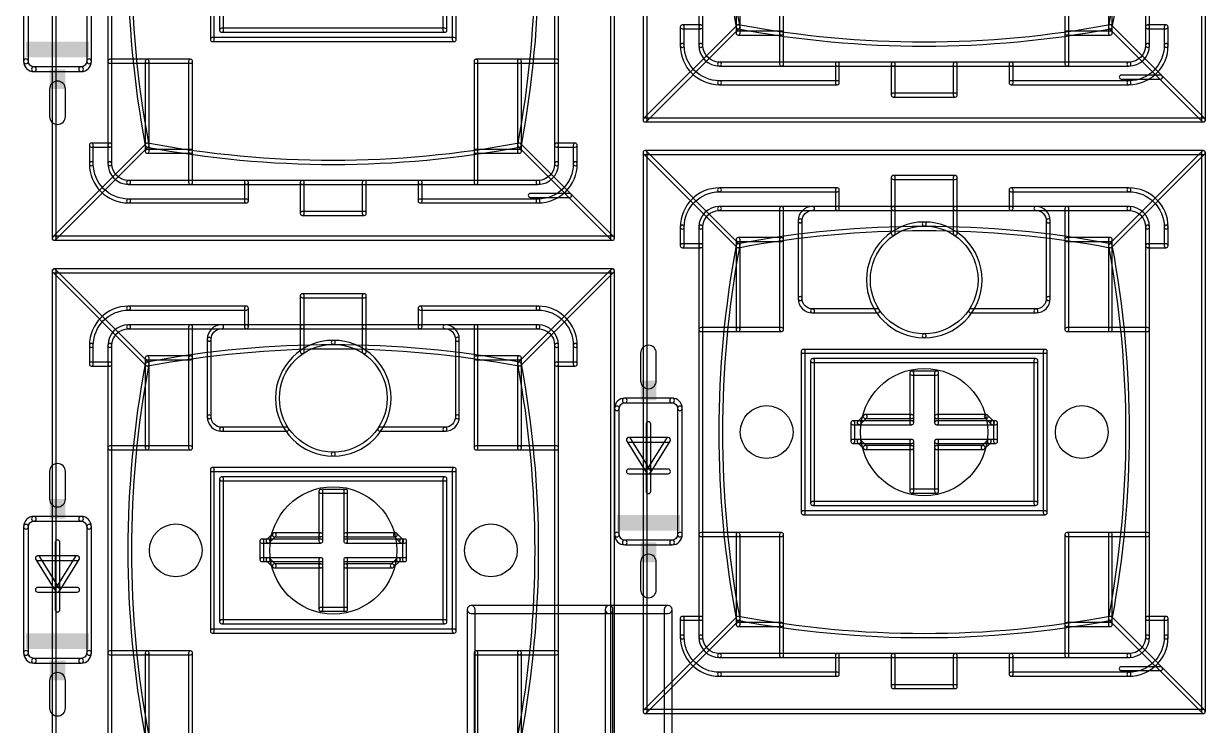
# Model space of a CAD drawing. Extents: x 0 to 160, y 0 to 100.
# Drawn here: x 31.93 to 70.02, y 51.51 to 74.11 of the extents above; entities that cross this region are included whole.
import ezdxf

# ---------------------------------------------------------------- set-up
doc = ezdxf.new("R2010")
doc.units = 0
for name, color, linetype in [('20', 7, 'CONTINUOUS'), ('21', 253, 'CONTINUOUS'), ('51', 253, 'CONTINUOUS')]:
    doc.layers.add(name, color=color, linetype=linetype)

# ---------------------------------------------------------------- blocks, each defined once
blk = doc.blocks.new('RECT')
blk.add_solid([(-0.5, -0.5), (0.5, -0.5), (-0.5, 0.5), (0.5, 0.5)])

msp = doc.modelspace()

# ---------------------------------------------------------------- linework, layer by layer
at = {"layer": '20'}
for centre, radius in [((60.96, 60.96), 2.05), ((55.88, 60.96), 0.85), ((66.04, 60.96), 0.85), ((41.91, 57.15), 2.05), ((36.83, 57.15), 0.85), ((46.99, 57.15), 0.85)]:
    msp.add_circle(centre, radius, dxfattribs=at)
at = {"layer": '21'}
for points in [[(52.0235, 71.01), (52.0235, 89.01, 1), (51.8965, 89.01), (51.8965, 71.01, 1)], [(69.8965, 89.01), (69.8965, 71.01, 1), (70.0235, 71.01), (70.0235, 89.01, 1)], [(53.8235, 74.01), (53.8235, 86.01, 1), (53.6965, 86.01), (53.6965, 74.01, 1)], [(68.0965, 86.01), (68.0965, 74.01, 1), (68.2235, 74.01), (68.2235, 86.01, 1)], [(32.9735, 67.2), (32.9735, 85.2, 1), (32.8465, 85.2), (32.8465, 67.2, 1)], [(50.8465, 85.2), (50.8465, 67.2, 1), (50.9735, 67.2), (50.9735, 85.2, 1)], [(34.7735, 70.2), (34.7735, 82.2, 1), (34.6465, 82.2), (34.6465, 70.2, 1)], [(49.0465, 82.2), (49.0465, 70.2, 1), (49.1735, 70.2), (49.1735, 82.2, 1)], [(38.0735, 73.6), (38.0735, 78.8, 1), (37.9465, 78.8), (37.9465, 73.6, 1)], [(45.7465, 78.8), (45.7465, 73.6, 1), (45.8735, 73.6), (45.8735, 78.8, 1)], [(38.3735, 73.9), (38.3735, 78.5, 1), (38.2465, 78.5), (38.2465, 73.9, 1)], [(45.4465, 78.5), (45.4465, 73.9, 1), (45.5735, 73.9), (45.5735, 78.5, 1)], [(32.0802, 72.898), (32.0802, 76.962, 1), (31.9278, 76.962), (31.9278, 72.898, 1)], [(34.1122, 72.898), (34.1122, 76.962, 1), (33.9598, 76.962), (33.9598, 72.898, 1)], [(54.8965, 76.71), (54.8965, 73.81, 1), (55.0235, 73.81), (55.0235, 76.71, 1)], [(56.2965, 76.71), (56.2965, 73.81, 1), (56.4235, 73.81), (56.4235, 76.71, 1)], [(65.4965, 76.71), (65.4965, 73.81, 1), (65.6235, 73.81), (65.6235, 76.71, 1)], [(66.8965, 76.71), (66.8965, 73.81, 1), (67.0235, 73.81), (67.0235, 76.71, 1)], [(45.51, 73.9635), (38.31, 73.9635, 1), (38.31, 73.8365), (45.51, 73.8365, 1)], [(53.2235, 73.41), (53.2235, 74.01, 1), (53.0965, 74.01), (53.0965, 73.41, 1)], [(53.76, 74.0735), (53.16, 74.0735, 1), (53.16, 73.9465), (53.76, 73.9465, 1)], [(53.8235, 73.41), (53.8235, 74.01, 1), (53.6965, 74.01), (53.6965, 73.41, 1)], [(68.0965, 74.01), (68.0965, 73.41, 1), (68.2235, 73.41), (68.2235, 74.01, 1)], [(68.16, 73.9465), (68.76, 73.9465, 1), (68.76, 74.0735), (68.16, 74.0735, 1)], [(68.6965, 74.01), (68.6965, 73.41, 1), (68.8235, 73.41), (68.8235, 74.01, 1)], [(45.81, 73.6635), (38.01, 73.6635, 1), (38.01, 73.5365), (45.81, 73.5365, 1)], [(56.36, 73.8735), (54.96, 73.8735, 1), (54.96, 73.7465), (56.36, 73.7465, 1)], [(56.2965, 73.81), (56.2965, 72.81, 1), (56.4235, 72.81), (56.4235, 73.81, 1)], [(65.4965, 73.81), (65.4965, 72.81, 1), (65.6235, 72.81), (65.6235, 73.81, 1)], [(66.96, 73.8735), (65.56, 73.8735, 1), (65.56, 73.7465), (66.96, 73.7465, 1)], [(53.2235, 73.41, 1), (53.0965, 73.41, 0.4142), (54.36, 72.1465, 1), (54.36, 72.2735, -0.4142)], [(53.8235, 73.41, 1), (53.6965, 73.41, 0.4142), (54.36, 72.7465, 1), (54.36, 72.8735, -0.4142)], [(67.56, 72.2735, 1), (67.56, 72.1465, 0.4142), (68.8235, 73.41, 1), (68.6965, 73.41, -0.4142)], [(67.56, 72.8735, 1), (67.56, 72.7465, 0.4142), (68.2235, 73.41, 1), (68.0965, 73.41, -0.4142)], [(32.0802, 72.898, 1), (31.9278, 72.898, 0.4142), (32.258, 72.5678, 1), (32.258, 72.7202, -0.4142)], [(33.782, 72.7202, 1), (33.782, 72.5678, 0.4142), (34.1122, 72.898, 1), (33.9598, 72.898, -0.4142)], [(35.91, 72.9635), (34.71, 72.9635, 1), (34.71, 72.8365), (35.91, 72.8365, 1)], [(37.31, 72.9635), (35.91, 72.9635, 1), (35.91, 72.8365), (37.31, 72.8365, 1)], [(35.8465, 72.9), (35.8465, 70, 1), (35.9735, 70), (35.9735, 72.9, 1)], [(37.2465, 72.9), (37.2465, 70, 1), (37.3735, 70), (37.3735, 72.9, 1)], [(47.91, 72.9635), (46.51, 72.9635, 1), (46.51, 72.8365), (47.91, 72.8365, 1)], [(46.4465, 72.9), (46.4465, 70, 1), (46.5735, 70), (46.5735, 72.9, 1)], [(49.11, 72.9635), (47.91, 72.9635, 1), (47.91, 72.8365), (49.11, 72.8365, 1)], [(47.8465, 72.9), (47.8465, 70, 1), (47.9735, 70), (47.9735, 72.9, 1)], [(58.16, 72.8735), (54.36, 72.8735, 1), (54.36, 72.7465), (58.16, 72.7465, 1)], [(59.96, 72.8735), (58.16, 72.8735, 1), (58.16, 72.7465), (59.96, 72.7465, 1)], [(58.2235, 72.21), (58.2235, 72.81, 1), (58.0965, 72.81), (58.0965, 72.21, 1)], [(63.76, 72.8735), (59.96, 72.8735, 1), (59.96, 72.7465), (63.76, 72.7465, 1)], [(60.0235, 71.81), (60.0235, 72.81, 1), (59.8965, 72.81), (59.8965, 71.81, 1)], [(62.0235, 71.81), (62.0235, 72.81, 1), (61.8965, 72.81), (61.8965, 71.81, 1)], [(67.56, 72.8735), (63.76, 72.8735, 1), (63.76, 72.7465), (67.56, 72.7465, 1)], [(63.8235, 72.21), (63.8235, 72.81, 1), (63.6965, 72.81), (63.6965, 72.21, 1)], [(32.258, 72.5678), (33.782, 72.5678, 1), (33.782, 72.7202), (32.258, 72.7202, 1)], [(67.31, 72.3265), (68.58, 72.3265, 1), (68.58, 72.4535), (67.31, 72.4535, 1)], [(58.16, 72.2735), (54.36, 72.2735, 1), (54.36, 72.1465), (58.16, 72.1465, 1)], [(67.56, 72.2735), (63.76, 72.2735, 1), (63.76, 72.1465), (67.56, 72.1465, 1)], [(59.96, 71.7465), (61.96, 71.7465, 1), (61.96, 71.8735), (59.96, 71.8735, 1)], [(69.96, 71.0735), (51.96, 71.0735, 1), (51.96, 70.9465), (69.96, 70.9465, 1)], [(34.1735, 69.6), (34.1735, 70.2, 1), (34.0465, 70.2), (34.0465, 69.6, 1)], [(34.71, 70.2635), (34.11, 70.2635, 1), (34.11, 70.1365), (34.71, 70.1365, 1)], [(34.7735, 69.6), (34.7735, 70.2, 1), (34.6465, 70.2), (34.6465, 69.6, 1)], [(49.0465, 70.2), (49.0465, 69.6, 1), (49.1735, 69.6), (49.1735, 70.2, 1)], [(49.11, 70.1365), (49.71, 70.1365, 1), (49.71, 70.2635), (49.11, 70.2635, 1)], [(49.6465, 70.2), (49.6465, 69.6, 1), (49.7735, 69.6), (49.7735, 70.2, 1)], [(37.31, 70.0635), (35.91, 70.0635, 1), (35.91, 69.9365), (37.31, 69.9365, 1)], [(37.2465, 70), (37.2465, 69, 1), (37.3735, 69), (37.3735, 70, 1)], [(46.4465, 70), (46.4465, 69, 1), (46.5735, 69), (46.5735, 70, 1)], [(47.91, 70.0635), (46.51, 70.0635, 1), (46.51, 69.9365), (47.91, 69.9365, 1)], [(51.96, 69.8965), (69.96, 69.8965, 1), (69.96, 70.0235), (51.96, 70.0235, 1)], [(52.0235, 51.96), (52.0235, 69.96, 1), (51.8965, 69.96), (51.8965, 51.96, 1)], [(69.8965, 69.96), (69.8965, 51.96, 1), (70.0235, 51.96), (70.0235, 69.96, 1)], [(34.1735, 69.6, 1), (34.0465, 69.6, 0.4142), (35.31, 68.3365, 1), (35.31, 68.4635, -0.4142)], [(34.7735, 69.6, 1), (34.6465, 69.6, 0.4142), (35.31, 68.9365, 1), (35.31, 69.0635, -0.4142)], [(48.51, 68.4635, 1), (48.51, 68.3365, 0.4142), (49.7735, 69.6, 1), (49.6465, 69.6, -0.4142)], [(48.51, 69.0635, 1), (48.51, 68.9365, 0.4142), (49.1735, 69.6, 1), (49.0465, 69.6, -0.4142)], [(39.11, 69.0635), (35.31, 69.0635, 1), (35.31, 68.9365), (39.11, 68.9365, 1)], [(40.91, 69.0635), (39.11, 69.0635, 1), (39.11, 68.9365), (40.91, 68.9365, 1)], [(39.1735, 68.4), (39.1735, 69, 1), (39.0465, 69), (39.0465, 68.4, 1)], [(44.71, 69.0635), (40.91, 69.0635, 1), (40.91, 68.9365), (44.71, 68.9365, 1)], [(40.9735, 68), (40.9735, 69, 1), (40.8465, 69), (40.8465, 68, 1)], [(42.9735, 68), (42.9735, 69, 1), (42.8465, 69), (42.8465, 68, 1)], [(48.51, 69.0635), (44.71, 69.0635, 1), (44.71, 68.9365), (48.51, 68.9365, 1)], [(44.7735, 68.4), (44.7735, 69, 1), (44.6465, 69), (44.6465, 68.4, 1)], [(59.96, 69.0965), (61.96, 69.0965, 1), (61.96, 69.2235), (59.96, 69.2235, 1)], [(60.0235, 68.16), (60.0235, 69.16, 1), (59.8965, 69.16), (59.8965, 68.16, 1)], [(62.0235, 68.16), (62.0235, 69.16, 1), (61.8965, 69.16), (61.8965, 68.16, 1)], [(48.26, 68.5165), (49.53, 68.5165, 1), (49.53, 68.6435), (48.26, 68.6435, 1)], [(54.36, 68.6965, 1), (54.36, 68.8235, 0.4142), (53.0965, 67.56, 1), (53.2235, 67.56, -0.4142)], [(54.36, 68.6965), (58.16, 68.6965, 1), (58.16, 68.8235), (54.36, 68.8235, 1)], [(58.2235, 68.16), (58.2235, 68.76, 1), (58.0965, 68.76), (58.0965, 68.16, 1)], [(63.76, 68.6965), (67.56, 68.6965, 1), (67.56, 68.8235), (63.76, 68.8235, 1)], [(63.8235, 68.16), (63.8235, 68.76, 1), (63.6965, 68.76), (63.6965, 68.16, 1)], [(68.6965, 67.56, 1), (68.8235, 67.56, 0.4142), (67.56, 68.8235, 1), (67.56, 68.6965, -0.4142)], [(39.11, 68.4635), (35.31, 68.4635, 1), (35.31, 68.3365), (39.11, 68.3365, 1)], [(48.51, 68.4635), (44.71, 68.4635, 1), (44.71, 68.3365), (48.51, 68.3365, 1)], [(54.36, 68.0965, 1), (54.36, 68.2235, 0.4142), (53.6965, 67.56, 1), (53.8235, 67.56, -0.4142)], [(54.36, 68.0965), (58.16, 68.0965, 1), (58.16, 68.2235), (54.36, 68.2235, 1)], [(56.2965, 68.16), (56.2965, 67.16, 1), (56.4235, 67.16), (56.4235, 68.16, 1)], [(57.36, 68.0965, 1), (57.36, 68.2235, 0.4142), (56.8965, 67.76, 1), (57.0235, 67.76, -0.4142)], [(58.16, 68.0965), (59.96, 68.0965, 1), (59.96, 68.2235), (58.16, 68.2235, 1)], [(59.96, 68.0965), (61.96, 68.0965, 1), (61.96, 68.2235), (59.96, 68.2235, 1)], [(60.0235, 67.36), (60.0235, 68.16, 1), (59.8965, 68.16), (59.8965, 67.36, 1)], [(61.96, 68.0965), (63.76, 68.0965, 1), (63.76, 68.2235), (61.96, 68.2235, 1)], [(61.8965, 68.16), (61.8965, 67.36, 1), (62.0235, 67.36), (62.0235, 68.16, 1)], [(63.76, 68.0965), (67.56, 68.0965, 1), (67.56, 68.2235), (63.76, 68.2235, 1)], [(64.8965, 67.76, 1), (65.0235, 67.76, 0.4142), (64.56, 68.2235, 1), (64.56, 68.0965, -0.4142)], [(65.4965, 68.16), (65.4965, 67.16, 1), (65.6235, 67.16), (65.6235, 68.16, 1)], [(68.0965, 67.56, 1), (68.2235, 67.56, 0.4142), (67.56, 68.2235, 1), (67.56, 68.0965, -0.4142)], [(40.91, 67.9365), (42.91, 67.9365, 1), (42.91, 68.0635), (40.91, 68.0635, 1)], [(57.0235, 65.26), (57.0235, 67.76, 1), (56.8965, 67.76), (56.8965, 65.26, 1)], [(65.0235, 65.26), (65.0235, 67.76, 1), (64.8965, 67.76), (64.8965, 65.26, 1)], [(53.2235, 66.96), (53.2235, 67.56, 1), (53.0965, 67.56), (53.0965, 66.96, 1)], [(53.8235, 66.96), (53.8235, 67.56, 1), (53.6965, 67.56), (53.6965, 66.96, 1)], [(60.96, 67.5965, 1), (60.96, 67.7235, 1), (60.96, 63.9965, 1), (60.96, 64.1235, -1)], [(60.96, 64.1235, 1), (60.96, 63.9965, 1), (60.96, 67.7235, 1), (60.96, 67.5965, -1)], [(68.0965, 67.56), (68.0965, 66.96, 1), (68.2235, 66.96), (68.2235, 67.56, 1)], [(68.6965, 67.56), (68.6965, 66.96, 1), (68.8235, 66.96), (68.8235, 67.56, 1)], [(50.91, 67.2635), (32.91, 67.2635, 1), (32.91, 67.1365), (50.91, 67.1365, 1)], [(54.8965, 67.16), (54.8965, 64.26, 1), (55.0235, 64.26), (55.0235, 67.16, 1)], [(56.36, 67.2235), (54.96, 67.2235, 1), (54.96, 67.0965), (56.36, 67.0965, 1)], [(56.2965, 67.16), (56.2965, 64.26, 1), (56.4235, 64.26), (56.4235, 67.16, 1)], [(65.4965, 67.16), (65.4965, 64.26, 1), (65.6235, 64.26), (65.6235, 67.16, 1)], [(66.96, 67.2235), (65.56, 67.2235, 1), (65.56, 67.0965), (66.96, 67.0965, 1)], [(66.8965, 67.16), (66.8965, 64.26, 1), (67.0235, 64.26), (67.0235, 67.16, 1)], [(53.76, 67.0235), (53.16, 67.0235, 1), (53.16, 66.8965), (53.76, 66.8965, 1)], [(53.8235, 54.96), (53.8235, 66.96, 1), (53.6965, 66.96), (53.6965, 54.96, 1)], [(68.0965, 66.96), (68.0965, 54.96, 1), (68.2235, 54.96), (68.2235, 66.96, 1)], [(68.16, 66.8965), (68.76, 66.8965, 1), (68.76, 67.0235), (68.16, 67.0235, 1)], [(32.91, 66.0865), (50.91, 66.0865, 1), (50.91, 66.2135), (32.91, 66.2135, 1)], [(32.9735, 48.15), (32.9735, 66.15, 1), (32.8465, 66.15), (32.8465, 48.15, 1)], [(50.8465, 66.15), (50.8465, 48.15, 1), (50.9735, 48.15), (50.9735, 66.15, 1)], [(40.91, 65.2865), (42.91, 65.2865, 1), (42.91, 65.4135), (40.91, 65.4135, 1)], [(40.9735, 64.35), (40.9735, 65.35, 1), (40.8465, 65.35), (40.8465, 64.35, 1)], [(42.9735, 64.35), (42.9735, 65.35, 1), (42.8465, 65.35), (42.8465, 64.35, 1)], [(57.0235, 65.26, 1), (56.8965, 65.26, 0.4142), (57.36, 64.7965, 1), (57.36, 64.9235, -0.4142)], [(64.56, 64.9235, 1), (64.56, 64.7965, 0.4142), (65.0235, 65.26, 1), (64.8965, 65.26, -0.4142)], [(35.31, 64.8865, 1), (35.31, 65.0135, 0.4142), (34.0465, 63.75, 1), (34.1735, 63.75, -0.4142)], [(35.31, 64.8865), (39.11, 64.8865, 1), (39.11, 65.0135), (35.31, 65.0135, 1)], [(39.1735, 64.35), (39.1735, 64.95, 1), (39.0465, 64.95), (39.0465, 64.35, 1)], [(44.71, 64.8865), (48.51, 64.8865, 1), (48.51, 65.0135), (44.71, 65.0135, 1)], [(44.7735, 64.35), (44.7735, 64.95, 1), (44.6465, 64.95), (44.6465, 64.35, 1)], [(49.6465, 63.75, 1), (49.7735, 63.75, 0.4142), (48.51, 65.0135, 1), (48.51, 64.8865, -0.4142)], [(57.36, 64.7965), (59.46, 64.7965, 1), (59.46, 64.9235), (57.36, 64.9235, 1)], [(62.46, 64.7965), (64.56, 64.7965, 1), (64.56, 64.9235), (62.46, 64.9235, 1)], [(35.31, 64.2865, 1), (35.31, 64.4135, 0.4142), (34.6465, 63.75, 1), (34.7735, 63.75, -0.4142)], [(35.31, 64.2865), (39.11, 64.2865, 1), (39.11, 64.4135), (35.31, 64.4135, 1)], [(37.2465, 64.35), (37.2465, 63.35, 1), (37.3735, 63.35), (37.3735, 64.35, 1)], [(38.31, 64.2865, 1), (38.31, 64.4135, 0.4142), (37.8465, 63.95, 1), (37.9735, 63.95, -0.4142)], [(39.11, 64.2865), (40.91, 64.2865, 1), (40.91, 64.4135), (39.11, 64.4135, 1)], [(40.91, 64.2865), (42.91, 64.2865, 1), (42.91, 64.4135), (40.91, 64.4135, 1)], [(40.9735, 63.55), (40.9735, 64.35, 1), (40.8465, 64.35), (40.8465, 63.55, 1)], [(42.91, 64.2865), (44.71, 64.2865, 1), (44.71, 64.4135), (42.91, 64.4135, 1)], [(42.8465, 64.35), (42.8465, 63.55, 1), (42.9735, 63.55), (42.9735, 64.35, 1)], [(44.71, 64.2865), (48.51, 64.2865, 1), (48.51, 64.4135), (44.71, 64.4135, 1)], [(45.8465, 63.95, 1), (45.9735, 63.95, 0.4142), (45.51, 64.4135, 1), (45.51, 64.2865, -0.4142)], [(46.4465, 64.35), (46.4465, 63.35, 1), (46.5735, 63.35), (46.5735, 64.35, 1)], [(49.0465, 63.75, 1), (49.1735, 63.75, 0.4142), (48.51, 64.4135, 1), (48.51, 64.2865, -0.4142)], [(37.9735, 61.45), (37.9735, 63.95, 1), (37.8465, 63.95), (37.8465, 61.45, 1)], [(45.9735, 61.45), (45.9735, 63.95, 1), (45.8465, 63.95), (45.8465, 61.45, 1)], [(54.96, 64.3235), (53.76, 64.3235, 1), (53.76, 64.1965), (54.96, 64.1965, 1)], [(56.36, 64.3235), (54.96, 64.3235, 1), (54.96, 64.1965), (56.36, 64.1965, 1)], [(66.96, 64.3235), (65.56, 64.3235, 1), (65.56, 64.1965), (66.96, 64.1965, 1)], [(68.16, 64.3235), (66.96, 64.3235, 1), (66.96, 64.1965), (68.16, 64.1965, 1)], [(34.1735, 63.15), (34.1735, 63.75, 1), (34.0465, 63.75), (34.0465, 63.15, 1)], [(34.7735, 63.15), (34.7735, 63.75, 1), (34.6465, 63.75), (34.6465, 63.15, 1)], [(41.91, 63.7865, 1), (41.91, 63.9135, 1), (41.91, 60.1865, 1), (41.91, 60.3135, -1)], [(41.91, 60.3135, 1), (41.91, 60.1865, 1), (41.91, 63.9135, 1), (41.91, 63.7865, -1)], [(49.0465, 63.75), (49.0465, 63.15, 1), (49.1735, 63.15), (49.1735, 63.75, 1)], [(49.6465, 63.75), (49.6465, 63.15, 1), (49.7735, 63.15), (49.7735, 63.75, 1)], [(57.1235, 58.36), (57.1235, 63.56, 1), (56.9965, 63.56), (56.9965, 58.36, 1)], [(57.06, 63.4965), (64.86, 63.4965, 1), (64.86, 63.6235), (57.06, 63.6235, 1)], [(64.7965, 63.56), (64.7965, 58.36, 1), (64.9235, 58.36), (64.9235, 63.56, 1)], [(35.8465, 63.35), (35.8465, 60.45, 1), (35.9735, 60.45), (35.9735, 63.35, 1)], [(37.31, 63.4135), (35.91, 63.4135, 1), (35.91, 63.2865), (37.31, 63.2865, 1)], [(37.2465, 63.35), (37.2465, 60.45, 1), (37.3735, 60.45), (37.3735, 63.35, 1)], [(46.4465, 63.35), (46.4465, 60.45, 1), (46.5735, 60.45), (46.5735, 63.35, 1)], [(47.91, 63.4135), (46.51, 63.4135, 1), (46.51, 63.2865), (47.91, 63.2865, 1)], [(47.8465, 63.35), (47.8465, 60.45, 1), (47.9735, 60.45), (47.9735, 63.35, 1)], [(57.4235, 58.66), (57.4235, 63.26, 1), (57.2965, 63.26), (57.2965, 58.66, 1)], [(57.36, 63.1965), (64.56, 63.1965, 1), (64.56, 63.3235), (57.36, 63.3235, 1)], [(64.4965, 63.26), (64.4965, 58.66, 1), (64.6235, 58.66), (64.6235, 63.26, 1)], [(34.71, 63.2135), (34.11, 63.2135, 1), (34.11, 63.0865), (34.71, 63.0865, 1)], [(34.7735, 51.15), (34.7735, 63.15, 1), (34.6465, 63.15), (34.6465, 51.15, 1)], [(49.0465, 63.15), (49.0465, 51.15, 1), (49.1735, 51.15), (49.1735, 63.15, 1)], [(49.11, 63.0865), (49.71, 63.0865, 1), (49.71, 63.2135), (49.11, 63.2135, 1)], [(60.6235, 61.46), (60.6235, 62.86, 1), (60.4965, 62.86), (60.4965, 61.46, 1)], [(60.56, 62.7965), (61.36, 62.7965, 1), (61.36, 62.9235), (60.56, 62.9235, 1)], [(61.2965, 62.86), (61.2965, 61.46, 1), (61.4235, 61.46), (61.4235, 62.86, 1)], [(51.308, 61.8998, 1), (51.308, 62.0522, 0.4142), (50.9778, 61.722, 1), (51.1302, 61.722, -0.4142)], [(51.1302, 57.658), (51.1302, 61.722, 1), (50.9778, 61.722), (50.9778, 57.658, 1)], [(51.308, 61.8998), (52.832, 61.8998, 1), (52.832, 62.0522), (51.308, 62.0522, 1)], [(53.0098, 61.722, 1), (53.1622, 61.722, 0.4142), (52.832, 62.0522, 1), (52.832, 61.8998, -0.4142)], [(53.1622, 57.658), (53.1622, 61.722, 1), (53.0098, 61.722), (53.0098, 57.658, 1)], [(37.9735, 61.45, 1), (37.8465, 61.45, 0.4142), (38.31, 60.9865, 1), (38.31, 61.1135, -0.4142)], [(45.51, 61.1135, 1), (45.51, 60.9865, 0.4142), (45.9735, 61.45, 1), (45.8465, 61.45, -0.4142)], [(59.0151, 61.5049), (58.8151, 61.3049, 1), (58.9049, 61.2151), (59.1049, 61.4151, 1)], [(60.56, 61.5235), (59.06, 61.5235, 1), (59.06, 61.3965), (60.56, 61.3965, 1)], [(60.6235, 61.26), (60.6235, 61.46, 1), (60.4965, 61.46), (60.4965, 61.26, 1)], [(61.2965, 61.46), (61.2965, 61.26, 1), (61.4235, 61.26), (61.4235, 61.46, 1)], [(62.96, 61.5235), (61.36, 61.5235, 1), (61.36, 61.3965), (62.96, 61.3965, 1)], [(63.2049, 61.3049), (63.0049, 61.5049, 1), (62.9151, 61.4151), (63.1151, 61.2151, 1)], [(38.31, 60.9865), (40.41, 60.9865, 1), (40.41, 61.1135), (38.31, 61.1135, 1)], [(43.41, 60.9865), (45.51, 60.9865, 1), (45.51, 61.1135), (43.41, 61.1135, 1)], [(52.1462, 59.69), (52.1462, 61.214, 1), (51.9938, 61.214), (51.9938, 59.69, 1)], [(58.7235, 60.66), (58.7235, 61.26, 1), (58.5965, 61.26), (58.5965, 60.66, 1)], [(58.66, 61.1965), (58.86, 61.1965, 1), (58.86, 61.3235), (58.66, 61.3235, 1)], [(58.86, 61.1965), (60.56, 61.1965, 1), (60.56, 61.3235), (58.86, 61.3235, 1)], [(61.36, 61.1965), (63.16, 61.1965, 1), (63.16, 61.3235), (61.36, 61.3235, 1)], [(63.26, 61.3235), (63.16, 61.3235, 1), (63.16, 61.1965), (63.26, 61.1965, 1)], [(63.1965, 61.26), (63.1965, 60.66, 1), (63.3235, 60.66), (63.3235, 61.26, 1)], [(51.435, 60.6298), (52.705, 60.6298, 1), (52.705, 60.7822), (51.435, 60.7822, 1)], [(52.1346, 59.7304), (51.4996, 60.7464, 1), (51.3704, 60.6656), (52.0054, 59.6496, 1)], [(52.6404, 60.7464), (52.0054, 59.7304, 1), (52.1346, 59.6496), (52.7696, 60.6656, 1)], [(58.86, 60.7235), (58.66, 60.7235, 1), (58.66, 60.5965), (58.86, 60.5965, 1)], [(60.56, 60.7235), (58.86, 60.7235, 1), (58.86, 60.5965), (60.56, 60.5965, 1)], [(58.8151, 60.6151), (59.0151, 60.4151, 1), (59.1049, 60.5049), (58.9049, 60.7049, 1)], [(60.6235, 60.46), (60.6235, 60.66, 1), (60.4965, 60.66), (60.4965, 60.46, 1)], [(63.06, 60.7235), (61.36, 60.7235, 1), (61.36, 60.5965), (63.06, 60.5965, 1)], [(61.2965, 60.66), (61.2965, 60.46, 1), (61.4235, 60.46), (61.4235, 60.66, 1)], [(63.0151, 60.7049), (62.8151, 60.5049, 1), (62.9049, 60.4151), (63.1049, 60.6151, 1)], [(63.26, 60.7235), (63.06, 60.7235, 1), (63.06, 60.5965), (63.26, 60.5965, 1)], [(35.91, 60.5135), (34.71, 60.5135, 1), (34.71, 60.3865), (35.91, 60.3865, 1)], [(37.31, 60.5135), (35.91, 60.5135, 1), (35.91, 60.3865), (37.31, 60.3865, 1)], [(47.91, 60.5135), (46.51, 60.5135, 1), (46.51, 60.3865), (47.91, 60.3865, 1)], [(49.11, 60.5135), (47.91, 60.5135, 1), (47.91, 60.3865), (49.11, 60.3865, 1)], [(60.56, 60.5235), (59.06, 60.5235, 1), (59.06, 60.3965), (60.56, 60.3965, 1)], [(60.6235, 59.06), (60.6235, 60.46, 1), (60.4965, 60.46), (60.4965, 59.06, 1)], [(61.2965, 60.46), (61.2965, 59.06, 1), (61.4235, 59.06), (61.4235, 60.46, 1)], [(62.86, 60.5235), (61.36, 60.5235, 1), (61.36, 60.3965), (62.86, 60.3965, 1)], [(38.0735, 54.55), (38.0735, 59.75, 1), (37.9465, 59.75), (37.9465, 54.55, 1)], [(38.01, 59.6865), (45.81, 59.6865, 1), (45.81, 59.8135), (38.01, 59.8135, 1)], [(45.7465, 59.75), (45.7465, 54.55, 1), (45.8735, 54.55), (45.8735, 59.75, 1)], [(38.3735, 54.85), (38.3735, 59.45, 1), (38.2465, 59.45), (38.2465, 54.85, 1)], [(38.31, 59.3865), (45.51, 59.3865, 1), (45.51, 59.5135), (38.31, 59.5135, 1)], [(45.4465, 59.45), (45.4465, 54.85, 1), (45.5735, 54.85), (45.5735, 59.45, 1)], [(51.435, 59.6138), (52.07, 59.6138, 1), (52.07, 59.7662), (51.435, 59.7662, 1)], [(52.1462, 59.055), (52.1462, 59.69, 1), (51.9938, 59.69), (51.9938, 59.055, 1)], [(52.07, 59.6138), (52.705, 59.6138, 1), (52.705, 59.7662), (52.07, 59.7662, 1)], [(41.5735, 57.65), (41.5735, 59.05, 1), (41.4465, 59.05), (41.4465, 57.65, 1)], [(41.51, 58.9865), (42.31, 58.9865, 1), (42.31, 59.1135), (41.51, 59.1135, 1)], [(42.2465, 59.05), (42.2465, 57.65, 1), (42.3735, 57.65), (42.3735, 59.05, 1)], [(61.36, 59.1235), (60.56, 59.1235, 1), (60.56, 58.9965), (61.36, 58.9965, 1)], [(64.56, 58.7235), (57.36, 58.7235, 1), (57.36, 58.5965), (64.56, 58.5965, 1)], [(64.86, 58.4235), (57.06, 58.4235, 1), (57.06, 58.2965), (64.86, 58.2965, 1)], [(32.258, 58.0898, 1), (32.258, 58.2422, 0.4142), (31.9278, 57.912, 1), (32.0802, 57.912, -0.4142)], [(32.0802, 53.848), (32.0802, 57.912, 1), (31.9278, 57.912), (31.9278, 53.848, 1)], [(32.258, 58.0898), (33.782, 58.0898, 1), (33.782, 58.2422), (32.258, 58.2422, 1)], [(33.9598, 57.912, 1), (34.1122, 57.912, 0.4142), (33.782, 58.2422, 1), (33.782, 58.0898, -0.4142)], [(34.1122, 53.848), (34.1122, 57.912, 1), (33.9598, 57.912), (33.9598, 53.848, 1)], [(39.9651, 57.6949), (39.7651, 57.4949, 1), (39.8549, 57.4051), (40.0549, 57.6051, 1)], [(41.51, 57.7135), (40.01, 57.7135, 1), (40.01, 57.5865), (41.51, 57.5865, 1)], [(41.5735, 57.45), (41.5735, 57.65, 1), (41.4465, 57.65), (41.4465, 57.45, 1)], [(42.2465, 57.65), (42.2465, 57.45, 1), (42.3735, 57.45), (42.3735, 57.65, 1)], [(43.91, 57.7135), (42.31, 57.7135, 1), (42.31, 57.5865), (43.91, 57.5865, 1)], [(44.1549, 57.4949), (43.9549, 57.6949, 1), (43.8651, 57.6051), (44.0651, 57.4051, 1)], [(51.1302, 57.658, 1), (50.9778, 57.658, 0.4142), (51.308, 57.3278, 1), (51.308, 57.4802, -0.4142)], [(52.832, 57.4802, 1), (52.832, 57.3278, 0.4142), (53.1622, 57.658, 1), (53.0098, 57.658, -0.4142)], [(54.96, 57.7235), (53.76, 57.7235, 1), (53.76, 57.5965), (54.96, 57.5965, 1)], [(56.36, 57.7235), (54.96, 57.7235, 1), (54.96, 57.5965), (56.36, 57.5965, 1)], [(54.8965, 57.66), (54.8965, 54.76, 1), (55.0235, 54.76), (55.0235, 57.66, 1)], [(56.2965, 57.66), (56.2965, 54.76, 1), (56.4235, 54.76), (56.4235, 57.66, 1)], [(66.96, 57.7235), (65.56, 57.7235, 1), (65.56, 57.5965), (66.96, 57.5965, 1)], [(65.4965, 57.66), (65.4965, 54.76, 1), (65.6235, 54.76), (65.6235, 57.66, 1)], [(68.16, 57.7235), (66.96, 57.7235, 1), (66.96, 57.5965), (68.16, 57.5965, 1)], [(66.8965, 57.66), (66.8965, 54.76, 1), (67.0235, 54.76), (67.0235, 57.66, 1)], [(33.0962, 55.88), (33.0962, 57.404, 1), (32.9438, 57.404), (32.9438, 55.88, 1)], [(39.6735, 56.85), (39.6735, 57.45, 1), (39.5465, 57.45), (39.5465, 56.85, 1)], [(39.61, 57.3865), (39.81, 57.3865, 1), (39.81, 57.5135), (39.61, 57.5135, 1)], [(39.81, 57.3865), (41.51, 57.3865, 1), (41.51, 57.5135), (39.81, 57.5135, 1)], [(42.31, 57.3865), (44.11, 57.3865, 1), (44.11, 57.5135), (42.31, 57.5135, 1)], [(44.21, 57.5135), (44.11, 57.5135, 1), (44.11, 57.3865), (44.21, 57.3865, 1)], [(44.1465, 57.45), (44.1465, 56.85, 1), (44.2735, 56.85), (44.2735, 57.45, 1)], [(51.308, 57.3278), (52.832, 57.3278, 1), (52.832, 57.4802), (51.308, 57.4802, 1)], [(32.385, 56.8198), (33.655, 56.8198, 1), (33.655, 56.9722), (32.385, 56.9722, 1)], [(33.0846, 55.9204), (32.4496, 56.9364, 1), (32.3204, 56.8556), (32.9554, 55.8396, 1)], [(33.5904, 56.9364), (32.9554, 55.9204, 1), (33.0846, 55.8396), (33.7196, 56.8556, 1)], [(39.81, 56.9135), (39.61, 56.9135, 1), (39.61, 56.7865), (39.81, 56.7865, 1)], [(41.51, 56.9135), (39.81, 56.9135, 1), (39.81, 56.7865), (41.51, 56.7865, 1)], [(39.7651, 56.8051), (39.9651, 56.6051, 1), (40.0549, 56.6949), (39.8549, 56.8949, 1)], [(41.5735, 56.65), (41.5735, 56.85, 1), (41.4465, 56.85), (41.4465, 56.65, 1)], [(44.01, 56.9135), (42.31, 56.9135, 1), (42.31, 56.7865), (44.01, 56.7865, 1)], [(42.2465, 56.85), (42.2465, 56.65, 1), (42.3735, 56.65), (42.3735, 56.85, 1)], [(43.9651, 56.8949), (43.7651, 56.6949, 1), (43.8549, 56.6051), (44.0549, 56.8051, 1)], [(44.21, 56.9135), (44.01, 56.9135, 1), (44.01, 56.7865), (44.21, 56.7865, 1)], [(41.51, 56.7135), (40.01, 56.7135, 1), (40.01, 56.5865), (41.51, 56.5865, 1)], [(41.5735, 55.25), (41.5735, 56.65, 1), (41.4465, 56.65), (41.4465, 55.25, 1)], [(42.2465, 56.65), (42.2465, 55.25, 1), (42.3735, 55.25), (42.3735, 56.65, 1)], [(43.81, 56.7135), (42.31, 56.7135, 1), (42.31, 56.5865), (43.81, 56.5865, 1)], [(32.385, 55.8038), (33.02, 55.8038, 1), (33.02, 55.9562), (32.385, 55.9562, 1)], [(33.0962, 55.245), (33.0962, 55.88, 1), (32.9438, 55.88), (32.9438, 55.245, 1)], [(33.02, 55.8038), (33.655, 55.8038, 1), (33.655, 55.9562), (33.02, 55.9562, 1)], [(42.31, 55.3135), (41.51, 55.3135, 1), (41.51, 55.1865), (42.31, 55.1865, 1)], [(46.482, 45.085), (46.482, 55.245, 1), (46.228, 55.245), (46.228, 45.085, 1)], [(46.355, 55.118), (50.8, 55.118, 1), (50.8, 55.372), (46.355, 55.372, 1)], [(50.8, 55.118), (52.705, 55.118, 1), (52.705, 55.372), (50.8, 55.372, 1)], [(50.673, 55.245), (50.673, 45.085, 1), (50.927, 45.085), (50.927, 55.245, 1)], [(52.578, 55.245), (52.578, 45.085, 1), (52.832, 45.085), (52.832, 55.245, 1)], [(45.51, 54.9135), (38.31, 54.9135, 1), (38.31, 54.7865), (45.51, 54.7865, 1)], [(53.2235, 54.36), (53.2235, 54.96, 1), (53.0965, 54.96), (53.0965, 54.36, 1)], [(53.76, 55.0235), (53.16, 55.0235, 1), (53.16, 54.8965), (53.76, 54.8965, 1)], [(53.8235, 54.36), (53.8235, 54.96, 1), (53.6965, 54.96), (53.6965, 54.36, 1)], [(68.0965, 54.96), (68.0965, 54.36, 1), (68.2235, 54.36), (68.2235, 54.96, 1)], [(68.16, 54.8965), (68.76, 54.8965, 1), (68.76, 55.0235), (68.16, 55.0235, 1)], [(68.6965, 54.96), (68.6965, 54.36, 1), (68.8235, 54.36), (68.8235, 54.96, 1)], [(45.81, 54.6135), (38.01, 54.6135, 1), (38.01, 54.4865), (45.81, 54.4865, 1)], [(56.36, 54.8235), (54.96, 54.8235, 1), (54.96, 54.6965), (56.36, 54.6965, 1)], [(56.2965, 54.76), (56.2965, 53.76, 1), (56.4235, 53.76), (56.4235, 54.76, 1)], [(65.4965, 54.76), (65.4965, 53.76, 1), (65.6235, 53.76), (65.6235, 54.76, 1)], [(66.96, 54.8235), (65.56, 54.8235, 1), (65.56, 54.6965), (66.96, 54.6965, 1)], [(53.2235, 54.36, 1), (53.0965, 54.36, 0.4142), (54.36, 53.0965, 1), (54.36, 53.2235, -0.4142)], [(53.8235, 54.36, 1), (53.6965, 54.36, 0.4142), (54.36, 53.6965, 1), (54.36, 53.8235, -0.4142)], [(67.56, 53.2235, 1), (67.56, 53.0965, 0.4142), (68.8235, 54.36, 1), (68.6965, 54.36, -0.4142)], [(67.56, 53.8235, 1), (67.56, 53.6965, 0.4142), (68.2235, 54.36, 1), (68.0965, 54.36, -0.4142)], [(32.0802, 53.848, 1), (31.9278, 53.848, 0.4142), (32.258, 53.5178, 1), (32.258, 53.6702, -0.4142)], [(33.782, 53.6702, 1), (33.782, 53.5178, 0.4142), (34.1122, 53.848, 1), (33.9598, 53.848, -0.4142)], [(35.91, 53.9135), (34.71, 53.9135, 1), (34.71, 53.7865), (35.91, 53.7865, 1)], [(37.31, 53.9135), (35.91, 53.9135, 1), (35.91, 53.7865), (37.31, 53.7865, 1)], [(35.8465, 53.85), (35.8465, 50.95, 1), (35.9735, 50.95), (35.9735, 53.85, 1)], [(37.2465, 53.85), (37.2465, 50.95, 1), (37.3735, 50.95), (37.3735, 53.85, 1)], [(47.91, 53.9135), (46.51, 53.9135, 1), (46.51, 53.7865), (47.91, 53.7865, 1)], [(46.4465, 53.85), (46.4465, 50.95, 1), (46.5735, 50.95), (46.5735, 53.85, 1)], [(49.11, 53.9135), (47.91, 53.9135, 1), (47.91, 53.7865), (49.11, 53.7865, 1)], [(47.8465, 53.85), (47.8465, 50.95, 1), (47.9735, 50.95), (47.9735, 53.85, 1)], [(58.16, 53.8235), (54.36, 53.8235, 1), (54.36, 53.6965), (58.16, 53.6965, 1)], [(59.96, 53.8235), (58.16, 53.8235, 1), (58.16, 53.6965), (59.96, 53.6965, 1)], [(58.2235, 53.16), (58.2235, 53.76, 1), (58.0965, 53.76), (58.0965, 53.16, 1)], [(63.76, 53.8235), (59.96, 53.8235, 1), (59.96, 53.6965), (63.76, 53.6965, 1)], [(60.0235, 52.76), (60.0235, 53.76, 1), (59.8965, 53.76), (59.8965, 52.76, 1)], [(62.0235, 52.76), (62.0235, 53.76, 1), (61.8965, 53.76), (61.8965, 52.76, 1)], [(67.56, 53.8235), (63.76, 53.8235, 1), (63.76, 53.6965), (67.56, 53.6965, 1)], [(63.8235, 53.16), (63.8235, 53.76, 1), (63.6965, 53.76), (63.6965, 53.16, 1)], [(32.258, 53.5178), (33.782, 53.5178, 1), (33.782, 53.6702), (32.258, 53.6702, 1)], [(67.31, 53.2765), (68.58, 53.2765, 1), (68.58, 53.4035), (67.31, 53.4035, 1)], [(58.16, 53.2235), (54.36, 53.2235, 1), (54.36, 53.0965), (58.16, 53.0965, 1)], [(67.56, 53.2235), (63.76, 53.2235, 1), (63.76, 53.0965), (67.56, 53.0965, 1)], [(59.96, 52.6965), (61.96, 52.6965, 1), (61.96, 52.8235), (59.96, 52.8235, 1)], [(69.96, 52.0235), (51.96, 52.0235, 1), (51.96, 51.8965), (69.96, 51.8965, 1)]]:
    msp.add_lwpolyline(points, format="xyb", close=True, dxfattribs=at)
at = {"layer": '51'}
for points in [[(55.0224, 85.9983, 1), (54.8976, 86.0217, 0.0929), (54.8976, 73.9983, 1), (55.0224, 74.0217, -0.0929)], [(66.8976, 74.0217, 1), (67.0224, 73.9983, 0.0929), (67.0224, 86.0217, 1), (66.8976, 85.9983, -0.0929)], [(35.9724, 82.1883, 1), (35.8476, 82.2117, 0.0929), (35.8476, 70.1883, 1), (35.9724, 70.2117, -0.0929)], [(47.8476, 70.2117, 1), (47.9724, 70.1883, 0.0929), (47.9724, 82.2117, 1), (47.8476, 82.1883, -0.0929)], [(52.0049, 70.9651), (55.0049, 73.9651, 1), (54.9151, 74.0549), (51.9151, 71.0549, 1)], [(54.9717, 74.0724, 1), (54.9483, 73.9476, 0.0929), (66.9717, 73.9476, 1), (66.9483, 74.0724, -0.0929)], [(66.9151, 73.9651), (69.9151, 70.9651, 1), (70.0049, 71.0549), (67.0049, 74.0549, 1)], [(33.274, 71.12), (33.274, 72.009, 1), (32.766, 72.009), (32.766, 71.12, 1)], [(32.9549, 67.1551), (35.9549, 70.1551, 1), (35.8651, 70.2449), (32.8651, 67.2449, 1)], [(35.9217, 70.2624, 1), (35.8983, 70.1376, 0.0929), (47.9217, 70.1376, 1), (47.8983, 70.2624, -0.0929)], [(47.8651, 70.1551), (50.8651, 67.1551, 1), (50.9549, 67.2449), (47.9549, 70.2449, 1)], [(51.9151, 69.9151), (54.9151, 66.9151, 1), (55.0049, 67.0049), (52.0049, 70.0049, 1)], [(67.0049, 66.9151), (70.0049, 69.9151, 1), (69.9151, 70.0049), (66.9151, 67.0049, 1)], [(66.9483, 66.8976, 1), (66.9717, 67.0224, 0.0929), (54.9483, 67.0224, 1), (54.9717, 66.8976, -0.0929)], [(55.0224, 66.9483, 1), (54.8976, 66.9717, 0.0929), (54.8976, 54.9483, 1), (55.0224, 54.9717, -0.0929)], [(66.8976, 54.9717, 1), (67.0224, 54.9483, 0.0929), (67.0224, 66.9717, 1), (66.8976, 66.9483, -0.0929)], [(32.8651, 66.1051), (35.8651, 63.1051, 1), (35.9549, 63.1949), (32.9549, 66.1949, 1)], [(47.9549, 63.1051), (50.9549, 66.1051, 1), (50.8651, 66.1949), (47.8651, 63.1949, 1)], [(47.8983, 63.0876, 1), (47.9217, 63.2124, 0.0929), (35.8983, 63.2124, 1), (35.9217, 63.0876, -0.0929)], [(51.816, 63.5), (51.816, 62.611, 1), (52.324, 62.611), (52.324, 63.5, 1)], [(35.9724, 63.1383, 1), (35.8476, 63.1617, 0.0929), (35.8476, 51.1383, 1), (35.9724, 51.1617, -0.0929)], [(47.8476, 51.1617, 1), (47.9724, 51.1383, 0.0929), (47.9724, 63.1617, 1), (47.8476, 63.1383, -0.0929)], [(32.766, 59.69), (32.766, 58.801, 1), (33.274, 58.801), (33.274, 59.69, 1)], [(52.324, 55.88), (52.324, 56.769, 1), (51.816, 56.769), (51.816, 55.88, 1)], [(52.0049, 51.9151), (55.0049, 54.9151, 1), (54.9151, 55.0049), (51.9151, 52.0049, 1)], [(54.9717, 55.0224, 1), (54.9483, 54.8976, 0.0929), (66.9717, 54.8976, 1), (66.9483, 55.0224, -0.0929)], [(66.9151, 54.9151), (69.9151, 51.9151, 1), (70.0049, 52.0049), (67.0049, 55.0049, 1)], [(33.274, 52.07), (33.274, 52.959, 1), (32.766, 52.959), (32.766, 52.07, 1)]]:
    msp.add_lwpolyline(points, format="xyb", close=True, dxfattribs=at)

# ---------------------------------------------------------------- block references
at = {"layer": '21', "rotation": 90}
for p, xscale, yscale in [((33.02, 73.279), 0.508, 2.032), ((33.02, 72.3265), 0.635, 0.508), ((52.07, 62.2935), 0.635, 0.508), ((33.02, 58.4835), 0.635, 0.508), ((52.07, 58.039), 0.508, 2.032), ((52.07, 57.0865), 0.635, 0.508), ((33.02, 54.229), 0.508, 2.032), ((33.02, 53.2765), 0.635, 0.508)]:
    msp.add_blockref('RECT', p, dxfattribs=dict(at, xscale=xscale, yscale=yscale))

doc.saveas('drawing.dxf')
